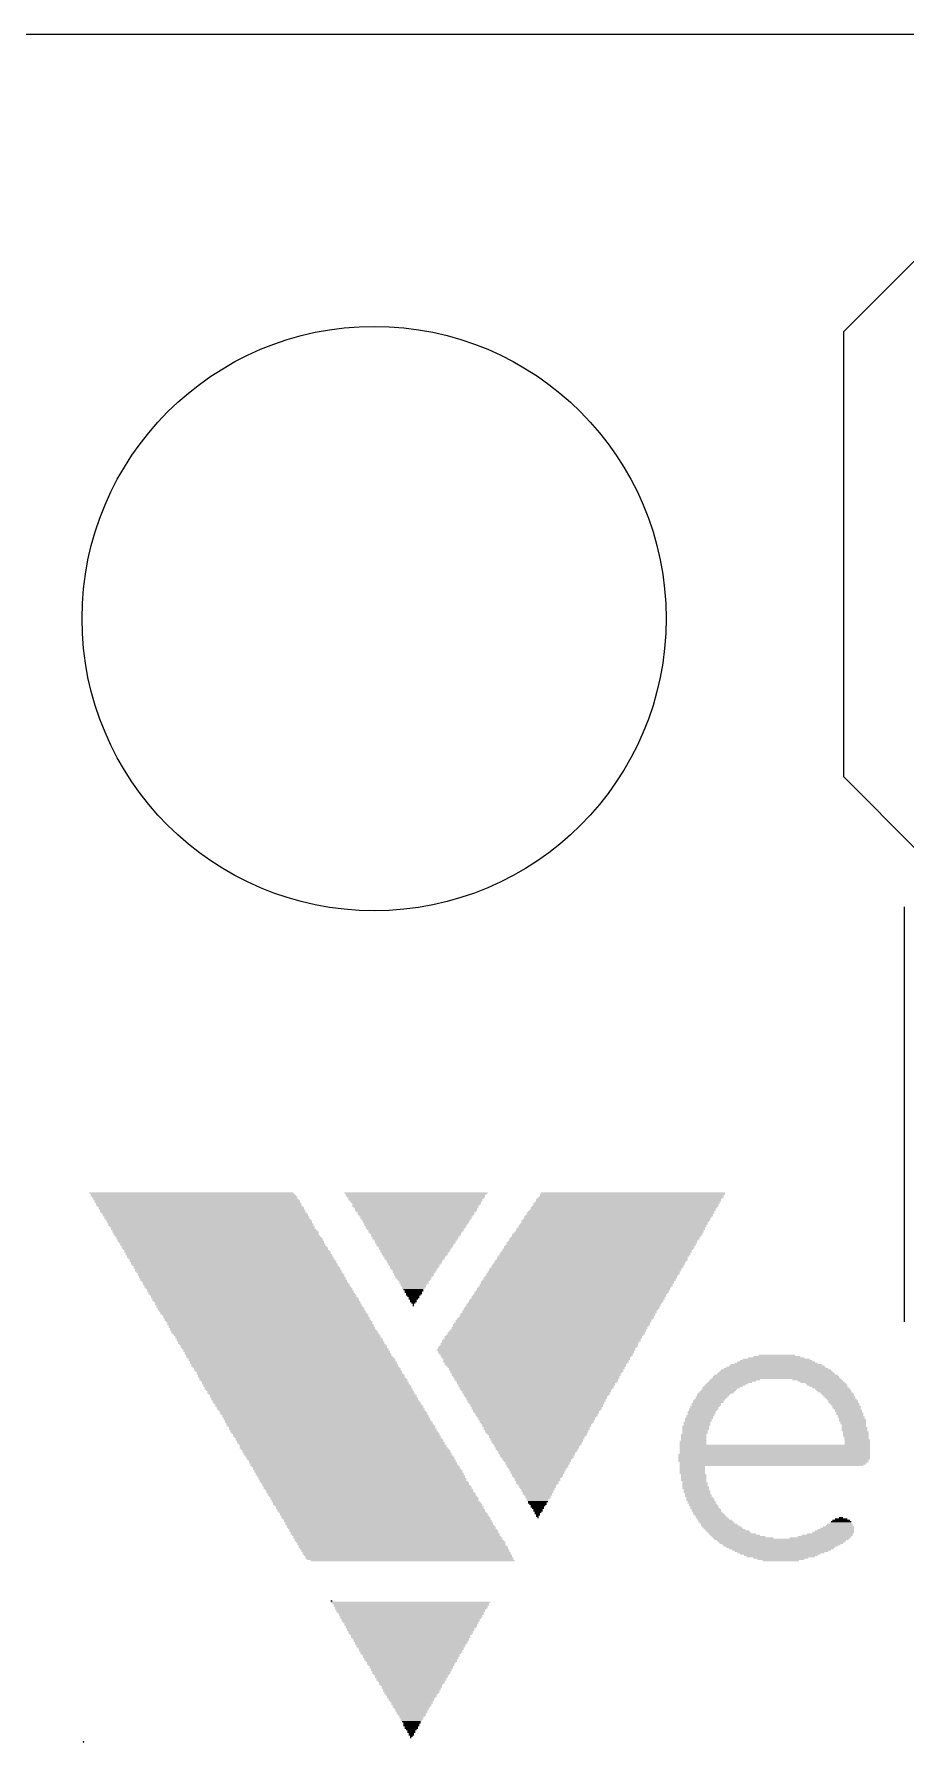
# Model space of a CAD drawing. Extents: x 0 to 58, y 0 to 76.8.
# Drawn here: x 26.09 to 33.55, y 34.29 to 48.9 of the extents above; entities that cross this region are included whole.
import ezdxf

# ---------------------------------------------------------------- set-up
doc = ezdxf.new("R2010")
doc.units = 0
for name, color, linetype in [('20', 30, 'CONTINUOUS'), ('21', 253, 'CONTINUOUS'), ('23', 7, 'CONTINUOUS')]:
    doc.layers.add(name, color=color, linetype=linetype)

# ---------------------------------------------------------------- blocks, each defined once
blk = doc.blocks.new('RECT')
blk.add_solid([(-0.5, -0.5), (0.5, -0.5), (-0.5, 0.5), (0.5, 0.5)])

msp = doc.modelspace()

# ---------------------------------------------------------------- linework, layer by layer
at = {"layer": '20'}
msp.add_line((0, 48.9), (58, 48.9), dxfattribs=at)
msp.add_circle((29, 43.9), 2.5, dxfattribs=at)
at = {"layer": '21'}
for p, q in [((33.655, 46.99), (33.02, 46.355)), ((33.02, 43.815), (33.02, 46.355)), ((33.02, 42.545), (33.02, 43.815)), ((33.655, 41.91), (33.02, 42.545)), ((33.5407, 37.8846), (33.5407, 41.4338))]:
    msp.add_line(p, q, dxfattribs=at)
at = {"layer": '23'}
msp.add_point((26.5113, 34.29), dxfattribs=at)

# ---------------------------------------------------------------- block references
at = {"layer": '21', "yscale": 0.0115}
for p, xscale in [((27.4355, 38.9856), 1.7451), ((27.4469, 38.9742), 1.7451), ((27.4527, 38.9627), 1.7566), ((27.4642, 38.9512), 1.7566), ((27.4699, 38.9397), 1.7451), ((27.4756, 38.9282), 1.7566), ((27.4871, 38.9168), 1.7566), ((27.4871, 38.9053), 1.7566), ((27.4986, 38.8938), 1.7566), ((27.4986, 38.8823), 1.7566), ((27.5101, 38.8708), 1.7566), ((27.5216, 38.8594), 1.7566), ((29.3585, 38.9856), 1.2284), ((29.3585, 38.9742), 1.2055), ((29.3527, 38.9627), 1.194), ((29.3585, 38.9512), 1.1825), ((29.3527, 38.9282), 1.1481), ((29.3585, 38.9397), 1.1596), ((29.3585, 38.9168), 1.1366), ((29.3585, 38.9053), 1.1136), ((29.3642, 38.8938), 1.1022), ((29.3527, 38.8708), 1.0792), ((29.3585, 38.8823), 1.0907), ((29.3585, 38.8594), 1.0677), ((31.138, 38.8594), 1.5958), ((31.1495, 38.8708), 1.5958), ((31.1552, 38.8823), 1.5844), ((31.161, 38.8938), 1.5958), ((31.1667, 38.9053), 1.5844), ((31.1782, 38.9282), 1.5844), ((31.1782, 38.9168), 1.5844), ((31.1897, 38.9397), 1.5844), ((31.2012, 38.9512), 1.5844), ((31.2126, 38.9742), 1.5844), ((31.2069, 38.9627), 1.5729), ((31.2184, 38.9856), 1.5729), ((27.5216, 38.8479), 1.7566), ((27.533, 38.8364), 1.7566), ((27.533, 38.8249), 1.7566), ((27.5445, 38.8134), 1.7566), ((27.556, 38.802), 1.7566), ((27.556, 38.7905), 1.7566), ((27.5675, 38.779), 1.7566), ((27.5675, 38.7675), 1.7566), ((27.579, 38.756), 1.7566), ((27.5904, 38.7446), 1.7566), ((27.5904, 38.7331), 1.7566), ((27.6019, 38.7216), 1.7566), ((29.3585, 38.8479), 1.0448), ((29.3585, 38.8364), 1.0448), ((29.3585, 38.8249), 1.0218), ((29.3585, 38.8134), 0.9988), ((29.3585, 38.802), 0.9988), ((29.3585, 38.7905), 0.9759), ((29.3585, 38.779), 0.9529), ((29.3585, 38.7675), 0.9529), ((29.3585, 38.756), 0.9299), ((29.3585, 38.7446), 0.907), ((29.3585, 38.7331), 0.907), ((29.3585, 38.7216), 0.884), ((31.0519, 38.7216), 1.6073), ((31.0576, 38.7331), 1.5958), ((31.0634, 38.7446), 1.6073), ((31.0749, 38.756), 1.6073), ((31.0806, 38.7675), 1.5958), ((31.0864, 38.779), 1.6073), ((31.0978, 38.7905), 1.6073), ((31.1093, 38.8134), 1.6073), ((31.1036, 38.802), 1.5958), ((31.1151, 38.8249), 1.5958), ((31.1265, 38.8364), 1.5958), ((31.1323, 38.8479), 1.5844), ((27.6019, 38.7101), 1.7566), ((27.6134, 38.6986), 1.7566), ((27.6191, 38.6871), 1.7451), ((27.6249, 38.6757), 1.7566), ((27.6364, 38.6642), 1.7566), ((27.6421, 38.6527), 1.768), ((27.6479, 38.6412), 1.7566), ((27.6479, 38.6297), 1.7566), ((27.6593, 38.6183), 1.7566), ((27.6708, 38.6068), 1.7566), ((27.6766, 38.5953), 1.768), ((27.6823, 38.5838), 1.7566), ((27.688, 38.5723), 1.768), ((29.3527, 38.7101), 0.8725), ((29.3585, 38.6986), 0.8611), ((29.3527, 38.6871), 0.8496), ((29.3527, 38.6757), 0.8266), ((29.3527, 38.6527), 0.8037), ((29.3585, 38.6642), 0.8151), ((29.3527, 38.6412), 0.7807), ((29.3527, 38.6183), 0.7577), ((29.3585, 38.6297), 0.7692), ((29.3527, 38.6068), 0.7348), ((29.3527, 38.5953), 0.7348), ((29.3527, 38.5838), 0.7118), ((29.3527, 38.5723), 0.6888), ((30.9543, 38.5723), 1.6188), ((30.9715, 38.5953), 1.6303), ((30.9658, 38.5838), 1.6188), ((30.9773, 38.6068), 1.6188), ((30.9945, 38.6297), 1.6303), ((30.9888, 38.6183), 1.6188), ((31.0002, 38.6412), 1.6188), ((31.0117, 38.6527), 1.6188), ((31.0232, 38.6757), 1.6188), ((31.0175, 38.6642), 1.6073), ((31.0289, 38.6871), 1.6073), ((31.0404, 38.7101), 1.6073), ((31.0404, 38.6986), 1.6073), ((27.6938, 38.5609), 1.7566), ((27.7053, 38.5494), 1.7566), ((27.7053, 38.5379), 1.7566), ((27.7167, 38.5264), 1.7566), ((27.7225, 38.5149), 1.768), ((27.7282, 38.5035), 1.7566), ((27.7397, 38.492), 1.7566), ((27.7454, 38.4805), 1.768), ((27.7512, 38.469), 1.7566), ((27.7569, 38.4575), 1.768), ((27.7627, 38.446), 1.7566), ((27.7684, 38.4346), 1.768), ((27.7741, 38.4231), 1.7566), ((29.3527, 38.5609), 0.6888), ((29.3527, 38.5494), 0.6659), ((29.347, 38.5379), 0.6544), ((29.3527, 38.5264), 0.6429), ((29.3527, 38.5149), 0.62), ((29.347, 38.5035), 0.6085), ((29.3527, 38.492), 0.597), ((29.347, 38.4805), 0.5855), ((29.347, 38.469), 0.5626), ((29.347, 38.4575), 0.5626), ((29.347, 38.446), 0.5396), ((29.347, 38.4346), 0.5166), ((29.347, 38.4231), 0.5166), ((30.8682, 38.4346), 1.6303), ((30.8682, 38.4231), 1.6303), ((30.8797, 38.446), 1.6303), ((30.8912, 38.469), 1.6303), ((30.8912, 38.4575), 1.6303), ((30.9027, 38.4805), 1.6303), ((30.9141, 38.5035), 1.6303), ((30.9084, 38.492), 1.6188), ((30.9256, 38.5264), 1.6303), ((30.9256, 38.5149), 1.6303), ((30.9371, 38.5379), 1.6303), ((30.9486, 38.5609), 1.6303), ((30.9428, 38.5494), 1.6188), ((27.7856, 38.4116), 1.7566), ((27.7914, 38.4001), 1.768), ((27.7971, 38.3886), 1.7566), ((27.8028, 38.3772), 1.768), ((27.8086, 38.3657), 1.7566), ((27.8201, 38.3542), 1.7566), ((27.8258, 38.3427), 1.768), ((27.8315, 38.3312), 1.7566), ((27.8373, 38.3198), 1.768), ((27.843, 38.3083), 1.7566), ((27.8545, 38.2968), 1.7566), ((27.8602, 38.2853), 1.768), ((27.866, 38.2738), 1.7566), ((29.347, 38.4116), 0.4937), ((29.347, 38.4001), 0.4707), ((29.347, 38.3886), 0.4707), ((29.347, 38.3772), 0.4478), ((29.3413, 38.3657), 0.4363), ((29.347, 38.3542), 0.4248), ((29.3413, 38.3427), 0.4133), ((29.3413, 38.3312), 0.3903), ((29.347, 38.3198), 0.3789), ((29.3413, 38.3083), 0.3674), ((29.3413, 38.2968), 0.3444), ((29.3413, 38.2853), 0.3444), ((29.3413, 38.2738), 0.3215), ((30.7706, 38.2738), 1.6418), ((30.7878, 38.2968), 1.6532), ((30.7821, 38.2853), 1.6418), ((30.7936, 38.3083), 1.6418), ((30.8051, 38.3312), 1.6418), ((30.8051, 38.3198), 1.6418), ((30.8166, 38.3427), 1.6418), ((30.828, 38.3657), 1.6418), ((30.828, 38.3542), 1.6418), ((30.8395, 38.3772), 1.6418), ((30.851, 38.4001), 1.6418), ((30.8453, 38.3886), 1.6303), ((30.8625, 38.4116), 1.6418), ((27.8717, 38.2624), 1.768), ((27.8775, 38.2509), 1.7566), ((27.8832, 38.2394), 1.768), ((27.8889, 38.2279), 1.7566), ((27.9004, 38.2164), 1.7566), ((27.9062, 38.205), 1.768), ((27.9119, 38.1935), 1.7566), ((27.9176, 38.182), 1.768), ((27.9291, 38.1705), 1.768), ((27.9349, 38.159), 1.7566), ((27.9406, 38.1476), 1.768), ((27.9464, 38.1361), 1.7566), ((29.3355, 38.2624), 0.31), ((29.3413, 38.2509), 0.2985), ((29.3413, 38.2394), 0.2755), ((29.3413, 38.2279), 0.2526), ((29.3413, 38.2164), 0.2526), ((29.3355, 38.1935), 0.2181), ((29.3413, 38.205), 0.2296), ((29.3355, 38.1705), 0.1952), ((29.3413, 38.182), 0.2067), ((29.3355, 38.159), 0.1722), ((29.3355, 38.1361), 0.1492), ((29.3413, 38.1476), 0.1607), ((30.6903, 38.1361), 1.6647), ((30.696, 38.1476), 1.6532), ((30.7075, 38.1705), 1.6532), ((30.7075, 38.159), 1.6532), ((30.719, 38.182), 1.6532), ((30.7304, 38.205), 1.6532), ((30.7304, 38.1935), 1.6532), ((30.7419, 38.2279), 1.6532), ((30.7419, 38.2164), 1.6532), ((30.7534, 38.2394), 1.6532), ((30.7591, 38.2509), 1.6418), ((30.7649, 38.2624), 1.6532), ((27.9521, 38.1246), 1.768), ((27.9636, 38.1131), 1.768), ((27.9693, 38.1016), 1.7566), ((27.9751, 38.0901), 1.768), ((27.9865, 38.0787), 1.768), ((27.9865, 38.0672), 1.768), ((27.998, 38.0557), 1.768), ((28.0038, 38.0442), 1.7566), ((28.0095, 38.0327), 1.768), ((28.0152, 38.0213), 1.7566), ((28.021, 38.0098), 1.768), ((28.0325, 37.9983), 1.768), ((28.0325, 37.9868), 1.768), ((29.3355, 38.1131), 0.1263), ((29.3413, 38.1246), 0.1378), ((29.3355, 38.1016), 0.1033), ((29.3355, 38.0787), 0.0804), ((29.3413, 38.0901), 0.0918), ((29.3355, 38.0672), 0.0574), ((29.3355, 38.0557), 0.0574), ((29.3355, 38.0442), 0.0344), ((29.3355, 38.0327), 0.0115), ((29.3355, 38.0213), 0.0115), ((30.5984, 37.9868), 1.6647), ((30.6042, 37.9983), 1.6762), ((30.6099, 38.0098), 1.6647), ((30.6214, 38.0327), 1.6647), ((30.6214, 38.0213), 1.6647), ((30.6329, 38.0442), 1.6647), ((30.6443, 38.0672), 1.6647), ((30.6443, 38.0557), 1.6647), ((30.6558, 38.0787), 1.6647), ((30.6673, 38.1016), 1.6647), ((30.6616, 38.0901), 1.6532), ((30.673, 38.1131), 1.6532), ((30.6845, 38.1246), 1.6532), ((28.0439, 37.9753), 1.768), ((28.0497, 37.9639), 1.7566), ((28.0554, 37.9524), 1.768), ((28.0669, 37.9409), 1.768), ((28.0726, 37.9294), 1.7566), ((28.0784, 37.9179), 1.768), ((28.0841, 37.9065), 1.7566), ((28.0899, 37.895), 1.768), ((28.1013, 37.8835), 1.768), ((28.1071, 37.872), 1.7566), ((28.1128, 37.8605), 1.768), ((28.1186, 37.849), 1.7566), ((28.1243, 37.8376), 1.768), ((30.5008, 37.8376), 1.6762), ((30.518, 37.8605), 1.6877), ((30.5123, 37.849), 1.6762), ((30.5238, 37.872), 1.6762), ((30.5353, 37.895), 1.6762), ((30.5353, 37.8835), 1.6762), ((30.5468, 37.9065), 1.6762), ((30.5582, 37.9179), 1.6762), ((30.5697, 37.9409), 1.6762), ((30.564, 37.9294), 1.6647), ((30.5755, 37.9524), 1.6647), ((30.5869, 37.9753), 1.6647), ((30.5869, 37.9639), 1.6647), ((28.13, 37.8261), 1.7566), ((28.1358, 37.8146), 1.768), ((28.1473, 37.8031), 1.768), ((28.1473, 37.7916), 1.768), ((28.1587, 37.7802), 1.768), ((28.1702, 37.7687), 1.768), ((28.176, 37.7572), 1.7566), ((28.1817, 37.7457), 1.768), ((28.1932, 37.7342), 1.768), ((28.1932, 37.7228), 1.768), ((28.2047, 37.7113), 1.768), ((28.2047, 37.6998), 1.768), ((28.2162, 37.6883), 1.768), ((30.4147, 37.6998), 1.6877), ((30.4147, 37.6883), 1.6877), ((30.4319, 37.7228), 1.6992), ((30.4262, 37.7113), 1.6877), ((30.4377, 37.7342), 1.6877), ((30.4492, 37.7572), 1.6877), ((30.4492, 37.7457), 1.6877), ((30.4606, 37.7687), 1.6877), ((30.4721, 37.7916), 1.6877), ((30.4721, 37.7802), 1.6877), ((30.4836, 37.8031), 1.6877), ((30.4893, 37.8146), 1.6762), ((30.5008, 37.8261), 1.6762), ((28.2276, 37.6768), 1.768), ((28.2276, 37.6654), 1.768), ((28.2391, 37.6539), 1.768), ((28.2449, 37.6424), 1.7566), ((28.2506, 37.6309), 1.768), ((28.2563, 37.6194), 1.7566), ((28.2621, 37.608), 1.768), ((28.2678, 37.5965), 1.7566), ((28.2736, 37.585), 1.768), ((28.285, 37.5735), 1.768), ((28.2965, 37.562), 1.768), ((28.2965, 37.5505), 1.768), ((30.386, 37.6424), 1.6992), ((30.3975, 37.6654), 1.6992), ((30.386, 37.6309), 1.6762), ((30.386, 37.6194), 1.6762), ((30.3918, 37.6539), 1.6877), ((30.409, 37.6768), 1.6992), ((30.386, 37.608), 1.6532), ((30.3918, 37.5965), 1.6418), ((30.386, 37.585), 1.6303), ((30.386, 37.5735), 1.6073), ((30.386, 37.5505), 1.5844), ((30.3918, 37.562), 1.5958), ((32.4411, 37.5505), 0.62), ((32.4411, 37.562), 0.574), ((32.4411, 37.5735), 0.4822), ((32.4468, 37.585), 0.4018), ((32.4468, 37.5965), 0.31), ((28.308, 37.5391), 1.768), ((28.308, 37.5276), 1.768), ((28.3195, 37.5161), 1.768), ((28.3195, 37.5046), 1.768), ((28.331, 37.4931), 1.768), ((28.3424, 37.4817), 1.768), ((28.3424, 37.4702), 1.768), ((28.3539, 37.4587), 1.768), ((28.3597, 37.4472), 1.7566), ((28.3654, 37.4357), 1.768), ((28.3769, 37.4243), 1.768), ((28.3769, 37.4128), 1.768), ((28.3884, 37.4013), 1.768), ((30.386, 37.5391), 1.5844), ((30.386, 37.5276), 1.5614), ((30.3803, 37.5161), 1.5499), ((30.386, 37.5046), 1.5384), ((30.386, 37.4931), 1.5155), ((30.386, 37.4702), 1.4925), ((30.3918, 37.4817), 1.504), ((30.386, 37.4472), 1.4695), ((30.3918, 37.4587), 1.481), ((30.386, 37.4357), 1.4466), ((30.386, 37.4243), 1.4466), ((30.386, 37.4128), 1.4236), ((30.3918, 37.4013), 1.4121), ((32.4411, 37.4013), 1.1022), ((32.4411, 37.4128), 1.0792), ((32.4411, 37.4243), 1.0562), ((32.4411, 37.4357), 1.0103), ((32.4411, 37.4472), 0.9873), ((32.4411, 37.4587), 0.9644), ((32.4411, 37.4702), 0.9414), ((32.4411, 37.4817), 0.8955), ((32.4411, 37.4931), 0.8496), ((32.4468, 37.5046), 0.8151), ((32.4411, 37.5161), 0.7807), ((32.4411, 37.5276), 0.7118), ((32.4411, 37.5391), 0.6659), ((28.3941, 37.3898), 1.7795), ((28.3998, 37.3783), 1.768), ((28.4113, 37.3669), 1.768), ((28.4113, 37.3554), 1.768), ((28.4228, 37.3439), 1.768), ((28.4285, 37.3324), 1.7795), ((28.4343, 37.3209), 1.768), ((28.44, 37.3095), 1.7795), ((28.4458, 37.298), 1.768), ((28.4572, 37.2865), 1.768), ((28.4572, 37.275), 1.768), ((28.4687, 37.2635), 1.768), ((28.4802, 37.252), 1.768), ((30.386, 37.3898), 1.4007), ((30.3918, 37.3783), 1.3892), ((30.386, 37.3554), 1.3547), ((30.3918, 37.3669), 1.3662), ((30.386, 37.3324), 1.3318), ((30.3918, 37.3439), 1.3433), ((30.3918, 37.3209), 1.3203), ((30.386, 37.3095), 1.3088), ((30.386, 37.298), 1.2859), ((30.386, 37.275), 1.2629), ((30.3918, 37.2865), 1.2744), ((30.386, 37.252), 1.2399), ((30.3918, 37.2635), 1.2514), ((31.9072, 37.2635), 0.287), ((31.9015, 37.252), 0.2755), ((31.9244, 37.275), 0.2985), ((31.9359, 37.2865), 0.2985), ((31.9474, 37.298), 0.2985), ((31.9704, 37.3209), 0.3215), ((31.9589, 37.3095), 0.2985), ((31.9876, 37.3324), 0.3329), ((32.0048, 37.3439), 0.3444), ((32.022, 37.3554), 0.3559), ((32.045, 37.3669), 0.3789), ((32.068, 37.3783), 0.4018), ((32.0909, 37.3898), 0.4248), ((32.7912, 37.3898), 0.4248), ((32.8199, 37.3783), 0.3903), ((32.8372, 37.3669), 0.3789), ((32.8659, 37.3554), 0.3444), ((32.8774, 37.3439), 0.3444), ((32.8888, 37.3324), 0.3215), ((32.9061, 37.3209), 0.31), ((32.9233, 37.3095), 0.2985), ((32.9348, 37.298), 0.2985), ((32.9405, 37.2865), 0.287), ((32.9577, 37.275), 0.2755), ((32.9692, 37.2635), 0.2755), ((32.9749, 37.252), 0.2641), ((28.4802, 37.2406), 1.768), ((28.4917, 37.2291), 1.768), ((28.4917, 37.2176), 1.768), ((28.5032, 37.2061), 1.768), ((28.5089, 37.1946), 1.7795), ((28.5146, 37.1832), 1.768), ((28.5261, 37.1717), 1.768), ((28.5319, 37.1602), 1.7795), ((28.5376, 37.1487), 1.768), ((28.5434, 37.1372), 1.7795), ((28.5491, 37.1258), 1.768), ((28.5606, 37.1143), 1.768), ((30.386, 37.2406), 1.217), ((30.3918, 37.2291), 1.2055), ((30.386, 37.2176), 1.194), ((30.386, 37.1946), 1.171), ((30.3918, 37.2061), 1.1825), ((30.3918, 37.1832), 1.1596), ((30.3918, 37.1717), 1.1366), ((30.3918, 37.1602), 1.1366), ((30.3918, 37.1487), 1.1136), ((30.3918, 37.1372), 1.1136), ((30.386, 37.1143), 1.0792), ((30.3918, 37.1258), 1.0907), ((31.8039, 37.1143), 0.2411), ((31.8211, 37.1372), 0.2526), ((31.8154, 37.1258), 0.2411), ((31.8326, 37.1602), 0.2526), ((31.8269, 37.1487), 0.2411), ((31.8441, 37.1832), 0.2526), ((31.8441, 37.1717), 0.2526), ((31.8613, 37.2061), 0.2641), ((31.8613, 37.1946), 0.2641), ((31.8728, 37.2176), 0.2641), ((31.89, 37.2406), 0.2755), ((31.8843, 37.2291), 0.2641), ((32.9864, 37.2406), 0.2641), ((32.9922, 37.2291), 0.2526), ((33.0036, 37.2176), 0.2526), ((33.0151, 37.2061), 0.2526), ((33.0151, 37.1946), 0.2526), ((33.0266, 37.1832), 0.2526), ((33.0323, 37.1717), 0.2411), ((33.0438, 37.1602), 0.2411), ((33.0438, 37.1487), 0.2411), ((33.0496, 37.1372), 0.2296), ((33.061, 37.1258), 0.2296), ((33.061, 37.1143), 0.2296), ((28.5663, 37.1028), 1.7795), ((28.5721, 37.0913), 1.768), ((28.5835, 37.0798), 1.768), ((28.5835, 37.0684), 1.768), ((28.595, 37.0569), 1.768), ((28.595, 37.0454), 1.768), ((28.6065, 37.0339), 1.768), ((28.6122, 37.0224), 1.7795), ((28.618, 37.011), 1.768), ((28.6237, 36.9995), 1.7795), ((28.6352, 36.988), 1.7795), ((28.6409, 36.9765), 1.768), ((28.6467, 36.965), 1.7795), ((30.3918, 37.1028), 1.0677), ((30.3918, 37.0913), 1.0448), ((30.3918, 37.0798), 1.0448), ((30.3918, 37.0684), 1.0218), ((30.3918, 37.0569), 0.9988), ((30.3918, 37.0454), 0.9988), ((30.3918, 37.0339), 0.9759), ((30.3918, 37.0224), 0.9759), ((30.3918, 37.011), 0.9529), ((30.3918, 36.9995), 0.9299), ((30.3918, 36.988), 0.9299), ((30.3918, 36.9765), 0.907), ((30.3918, 36.965), 0.907), ((31.7522, 36.988), 0.2296), ((31.7522, 36.9765), 0.2296), ((31.7522, 36.965), 0.2296), ((31.7637, 37.0224), 0.2296), ((31.7637, 37.011), 0.2296), ((31.7637, 36.9995), 0.2296), ((31.7809, 37.0569), 0.2411), ((31.7752, 37.0454), 0.2296), ((31.7752, 37.0339), 0.2296), ((31.7924, 37.0798), 0.2411), ((31.7867, 37.0684), 0.2296), ((31.8039, 37.1028), 0.2411), ((31.7982, 37.0913), 0.2296), ((33.0725, 37.1028), 0.2296), ((33.0725, 37.0913), 0.2296), ((33.0783, 37.0798), 0.2181), ((33.084, 37.0684), 0.2296), ((33.0897, 37.0569), 0.2181), ((33.0955, 37.0454), 0.2296), ((33.0955, 37.0339), 0.2296), ((33.1012, 37.0224), 0.2181), ((33.1012, 37.011), 0.2181), ((33.1127, 36.9765), 0.2181), ((33.1127, 36.965), 0.2181), ((33.107, 36.9995), 0.2067), ((33.107, 36.988), 0.2067), ((28.6524, 36.9535), 1.768), ((28.6582, 36.9421), 1.7795), ((28.6696, 36.9306), 1.7795), ((28.6754, 36.9191), 1.768), ((28.6811, 36.9076), 1.7795), ((28.6869, 36.8961), 1.768), ((28.6983, 36.8847), 1.768), ((28.7041, 36.8732), 1.7795), ((28.7098, 36.8617), 1.768), ((28.7156, 36.8502), 1.7795), ((28.7213, 36.8387), 1.768), ((28.7328, 36.8273), 1.768), ((28.7328, 36.8158), 1.768), ((30.3918, 36.9535), 0.884), ((30.3918, 36.9421), 0.884), ((30.3918, 36.9306), 0.8611), ((30.3975, 36.9191), 0.8496), ((30.3975, 36.9076), 0.8266), ((30.3918, 36.8961), 0.8151), ((30.3975, 36.8847), 0.8037), ((30.3918, 36.8732), 0.7922), ((30.3975, 36.8617), 0.7807), ((30.3918, 36.8502), 0.7692), ((30.3975, 36.8387), 0.7577), ((30.3975, 36.8273), 0.7348), ((30.3918, 36.8158), 0.7233), ((31.7293, 36.8617), 0.2296), ((31.7293, 36.8502), 0.2296), ((31.7293, 36.8387), 0.2296), ((32.4296, 36.8273), 1.6303), ((32.4296, 36.8158), 1.6303), ((31.735, 36.9191), 0.2181), ((31.735, 36.9076), 0.2181), ((31.735, 36.8961), 0.2181), ((31.735, 36.8847), 0.2181), ((31.735, 36.8732), 0.2181), ((31.7465, 36.9535), 0.2181), ((31.7465, 36.9421), 0.2181), ((31.7465, 36.9306), 0.2181), ((33.1127, 36.9535), 0.2181), ((33.1242, 36.9421), 0.2181), ((33.1242, 36.9306), 0.2181), ((33.1242, 36.9191), 0.2181), ((33.1242, 36.9076), 0.2181), ((33.1299, 36.8961), 0.2067), ((33.1299, 36.8847), 0.2067), ((33.1357, 36.8732), 0.2181), ((33.1357, 36.8617), 0.2181), ((33.1357, 36.8502), 0.2181), ((33.1357, 36.8387), 0.2181), ((28.7385, 36.8043), 1.7795), ((28.75, 36.7928), 1.7795), ((28.7615, 36.7813), 1.7795), ((28.7615, 36.7699), 1.7795), ((28.773, 36.7584), 1.7795), ((28.773, 36.7469), 1.7795), ((28.7844, 36.7354), 1.7795), ((28.7959, 36.7239), 1.7795), ((28.7959, 36.7125), 1.7795), ((28.8074, 36.701), 1.7795), ((28.8189, 36.678), 1.7795), ((28.8132, 36.6895), 1.768), ((28.8246, 36.6665), 1.768), ((30.3975, 36.8043), 0.7118), ((30.3918, 36.7928), 0.7003), ((30.3975, 36.7813), 0.6888), ((30.3975, 36.7699), 0.6659), ((30.3918, 36.7584), 0.6544), ((30.3975, 36.7469), 0.6429), ((30.3918, 36.7354), 0.6314), ((30.3975, 36.7239), 0.62), ((30.3975, 36.7125), 0.597), ((30.3918, 36.701), 0.5855), ((30.3975, 36.6895), 0.574), ((30.3975, 36.678), 0.5511), ((30.3975, 36.6665), 0.5511), ((32.4239, 36.7469), 1.6418), ((32.4239, 36.7354), 1.6418), ((32.4239, 36.7239), 1.6418), ((32.4239, 36.7125), 1.6418), ((32.4181, 36.701), 1.6303), ((32.4181, 36.6895), 1.6303), ((32.4296, 36.8043), 1.6303), ((32.4296, 36.7928), 1.6303), ((32.4296, 36.7813), 1.6303), ((32.4296, 36.7699), 1.6303), ((32.4296, 36.7584), 1.6303), ((32.4181, 36.678), 1.6073), ((32.4124, 36.6665), 1.5958), ((28.8304, 36.655), 1.7795), ((28.8419, 36.6436), 1.7795), ((28.8476, 36.6321), 1.768), ((28.8533, 36.6206), 1.7795), ((28.8648, 36.6091), 1.7795), ((28.8648, 36.5976), 1.7795), ((28.8763, 36.5862), 1.7795), ((28.8763, 36.5747), 1.7795), ((28.8878, 36.5632), 1.7795), ((28.8935, 36.5517), 1.768), ((28.8993, 36.5402), 1.7795), ((28.905, 36.5288), 1.768), ((30.3975, 36.655), 0.5281), ((30.3975, 36.6436), 0.5281), ((30.3975, 36.6321), 0.5052), ((30.3975, 36.6206), 0.4822), ((30.3975, 36.6091), 0.4822), ((30.3975, 36.5976), 0.4592), ((30.3975, 36.5862), 0.4592), ((30.3975, 36.5747), 0.4363), ((30.3975, 36.5632), 0.4363), ((30.3975, 36.5517), 0.4133), ((30.3975, 36.5402), 0.3903), ((30.3975, 36.5288), 0.3903), ((32.4009, 36.655), 1.5729), ((31.7235, 36.6436), 0.2181), ((31.7235, 36.6321), 0.2181), ((31.7235, 36.6206), 0.2181), ((31.7235, 36.6091), 0.2181), ((31.7235, 36.5976), 0.2181), ((31.7235, 36.5862), 0.2181), ((31.735, 36.5747), 0.2181), ((31.735, 36.5632), 0.2181), ((31.735, 36.5517), 0.2181), ((31.735, 36.5402), 0.2181), ((31.735, 36.5288), 0.2181), ((28.9107, 36.5173), 1.7795), ((28.9222, 36.5058), 1.7795), ((28.928, 36.4943), 1.768), ((28.9337, 36.4828), 1.7795), ((28.9452, 36.4714), 1.7795), ((28.9452, 36.4599), 1.7795), ((28.9567, 36.4484), 1.7795), ((28.9624, 36.4369), 1.768), ((28.9681, 36.4254), 1.7795), ((28.9796, 36.4139), 1.7795), ((28.9796, 36.4025), 1.7795), ((28.9911, 36.391), 1.7795), ((29.0026, 36.3795), 1.7795), ((30.3975, 36.5173), 0.3674), ((30.3975, 36.5058), 0.3674), ((30.3975, 36.4943), 0.3444), ((30.3975, 36.4828), 0.3215), ((30.3975, 36.4714), 0.3215), ((30.3975, 36.4599), 0.2985), ((30.4032, 36.4484), 0.287), ((30.3975, 36.4369), 0.2755), ((30.4032, 36.4254), 0.2641), ((30.3975, 36.4139), 0.2526), ((30.4032, 36.4025), 0.2411), ((30.4032, 36.391), 0.2181), ((30.4032, 36.3795), 0.2181), ((31.7522, 36.4714), 0.2296), ((31.7522, 36.4599), 0.2296), ((31.7408, 36.5173), 0.2067), ((31.7465, 36.5058), 0.2181), ((31.7465, 36.4943), 0.2181), ((31.7465, 36.4828), 0.2181), ((31.758, 36.4484), 0.2181), ((31.7637, 36.4369), 0.2296), ((31.7637, 36.4254), 0.2296), ((31.7752, 36.4025), 0.2296), ((31.7752, 36.391), 0.2296), ((31.7695, 36.4139), 0.2181), ((31.7867, 36.3795), 0.2296), ((29.0026, 36.368), 1.7795), ((29.0083, 36.3565), 1.768), ((29.0141, 36.3451), 1.7795), ((29.0255, 36.3336), 1.7795), ((29.0313, 36.3221), 1.791), ((29.037, 36.3106), 1.7795), ((29.0485, 36.2991), 1.7795), ((29.0485, 36.2877), 1.7795), ((29.06, 36.2762), 1.7795), ((29.06, 36.2647), 1.7795), ((29.0715, 36.2532), 1.7795), ((29.083, 36.2417), 1.7795), ((29.083, 36.2303), 1.7795), ((30.4032, 36.368), 0.1952), ((30.3975, 36.3565), 0.1837), ((30.4032, 36.3451), 0.1722), ((30.3975, 36.3336), 0.1607), ((30.4032, 36.3221), 0.1492), ((30.4032, 36.3106), 0.1263), ((30.3975, 36.2991), 0.1148), ((30.4032, 36.2877), 0.1033), ((30.4032, 36.2762), 0.0804), ((30.4032, 36.2647), 0.0804), ((30.4032, 36.2532), 0.0574), ((30.3975, 36.2417), 0.0459), ((30.4032, 36.2303), 0.0344), ((31.7924, 36.368), 0.2411), ((31.7924, 36.3565), 0.2411), ((31.8039, 36.3451), 0.2411), ((31.8039, 36.3336), 0.2411), ((31.8154, 36.3221), 0.2411), ((31.8211, 36.3106), 0.2526), ((31.8269, 36.2991), 0.2411), ((31.8326, 36.2877), 0.2526), ((31.8441, 36.2762), 0.2526), ((31.8441, 36.2647), 0.2526), ((31.8556, 36.2532), 0.2526), ((31.8613, 36.2417), 0.2641), ((31.8728, 36.2303), 0.2641), ((29.0944, 36.2188), 1.7795), ((29.1002, 36.2073), 1.791), ((29.1059, 36.1958), 1.7795), ((29.1174, 36.1843), 1.7795), ((29.1174, 36.1729), 1.7795), ((29.1289, 36.1614), 1.7795), ((29.1289, 36.1499), 1.7795), ((29.1461, 36.1269), 1.791), ((29.1404, 36.1384), 1.7795), ((29.1518, 36.1154), 1.7795), ((29.1633, 36.104), 1.7795), ((29.1691, 36.0925), 1.791), ((29.1748, 36.081), 1.7795), ((30.3975, 36.2188), 0.023), ((30.4032, 36.2073), 0.0115), ((31.8843, 36.2188), 0.2641), ((31.89, 36.2073), 0.2755), ((31.9015, 36.1958), 0.2755), ((31.9187, 36.1843), 0.287), ((31.9244, 36.1729), 0.2985), ((31.9359, 36.1614), 0.2985), ((31.9589, 36.1384), 0.3215), ((31.9532, 36.1499), 0.31), ((31.9761, 36.1269), 0.3329), ((31.9876, 36.1154), 0.3329), ((32.0048, 36.104), 0.3444), ((32.0278, 36.0925), 0.3674), ((32.0393, 36.081), 0.3674), ((32.929, 36.081), 0.3559), ((32.9405, 36.0925), 0.3329), ((32.952, 36.104), 0.31), ((32.9635, 36.1154), 0.287), ((32.9749, 36.1269), 0.2641), ((32.9807, 36.1384), 0.2296), ((32.9864, 36.1499), 0.2181), ((32.9922, 36.1614), 0.1837), ((32.9979, 36.1729), 0.1722), ((32.9979, 36.1843), 0.1492), ((32.9979, 36.1958), 0.1033), ((32.9979, 36.2073), 0.0344), ((29.1805, 36.0695), 1.791), ((29.1863, 36.058), 1.7795), ((29.2035, 36.0351), 1.791), ((29.1978, 36.0466), 1.7795), ((29.2092, 36.0236), 1.7795), ((29.215, 36.0121), 1.791), ((29.2265, 36.0006), 1.791), ((29.2322, 35.9892), 1.7795), ((29.2322, 35.9777), 1.7795), ((29.2494, 35.9547), 1.791), ((29.2437, 35.9662), 1.7795), ((29.2552, 35.9432), 1.7795), ((32.068, 36.0695), 0.4018), ((32.0909, 36.058), 0.4248), ((32.1196, 36.0466), 0.4592), ((32.1598, 36.0351), 0.5166), ((32.487, 36.0236), 1.1481), ((32.487, 36.0121), 1.1022), ((32.487, 36.0006), 1.0792), ((32.487, 35.9892), 1.0562), ((32.487, 35.9777), 1.0103), ((32.4813, 35.9662), 0.9759), ((32.4813, 35.9547), 0.9299), ((32.487, 35.9432), 0.8955), ((32.8142, 36.0351), 0.5166), ((32.8544, 36.0466), 0.4592), ((32.8774, 36.058), 0.4363), ((32.9003, 36.0695), 0.3903), ((29.2666, 35.9318), 1.7795), ((29.2666, 35.9203), 1.7795), ((29.2781, 35.9088), 1.7795), ((29.2781, 35.8973), 1.7795), ((29.2896, 35.8858), 1.7795), ((29.2953, 35.8743), 1.768), ((29.3011, 35.8629), 1.7795), ((29.3068, 35.8514), 1.768), ((29.3298, 35.8399), 1.7451), ((32.487, 35.9318), 0.8496), ((32.487, 35.9203), 0.8037), ((32.4813, 35.9088), 0.7463), ((32.4755, 35.8973), 0.6888), ((32.4813, 35.8858), 0.6314), ((32.4813, 35.8743), 0.5855), ((32.4813, 35.8629), 0.4707), ((32.4813, 35.8514), 0.4018), ((32.4813, 35.8399), 0.31), ((28.6352, 35.4955), 0.0115), ((29.3126, 35.484), 1.3662), ((29.3126, 35.4725), 1.3433), ((29.3183, 35.461), 1.3318), ((29.3126, 35.4496), 1.3203), ((29.3183, 35.4381), 1.3088), ((29.3126, 35.4266), 1.2973), ((29.3126, 35.4151), 1.2744), ((29.3126, 35.4036), 1.2744), ((29.3126, 35.3922), 1.2514), ((29.3183, 35.3807), 1.2399), ((29.3126, 35.3692), 1.2284), ((29.3183, 35.3577), 1.217), ((29.3126, 35.3462), 1.2055), ((29.3126, 35.3348), 1.1825), ((29.3126, 35.3233), 1.1825), ((29.3126, 35.3118), 1.1596), ((29.3183, 35.3003), 1.1481), ((29.3126, 35.2888), 1.1366), ((29.3183, 35.2773), 1.1251), ((29.3126, 35.2659), 1.1136), ((29.3126, 35.2544), 1.0907), ((29.3126, 35.2429), 1.0907), ((29.3126, 35.2314), 1.0677), ((29.3126, 35.2199), 1.0677), ((29.3126, 35.2085), 1.0448), ((29.3126, 35.197), 1.0218), ((29.3126, 35.1855), 1.0218), ((29.3126, 35.174), 0.9988), ((29.3183, 35.1625), 0.9874), ((29.3126, 35.1511), 0.9759), ((29.3183, 35.1396), 0.9644), ((29.3126, 35.1281), 0.9529), ((29.3126, 35.1166), 0.9299), ((29.3126, 35.1051), 0.9299), ((29.3126, 35.0937), 0.907), ((29.3183, 35.0822), 0.8955), ((29.3126, 35.0707), 0.884), ((29.3183, 35.0592), 0.8725), ((29.3126, 35.0477), 0.8611), ((29.3126, 35.0363), 0.8381), ((29.3183, 35.0248), 0.8266), ((29.3126, 35.0133), 0.8151), ((29.3183, 35.0018), 0.8037), ((29.3126, 34.9903), 0.7922), ((29.3183, 34.9788), 0.7807), ((29.3183, 34.9674), 0.7577), ((29.3126, 34.9559), 0.7463), ((29.3183, 34.9444), 0.7348), ((29.3183, 34.9329), 0.7118), ((29.3183, 34.9214), 0.7118), ((29.3183, 34.91), 0.6888), ((29.3183, 34.8985), 0.6888), ((29.3183, 34.887), 0.6659), ((29.3183, 34.8755), 0.6659), ((29.3183, 34.864), 0.6429), ((29.3183, 34.8526), 0.62), ((29.3183, 34.8411), 0.62), ((29.3183, 34.8296), 0.597), ((29.3183, 34.8181), 0.597), ((29.3183, 34.8066), 0.574), ((29.324, 34.7952), 0.5626), ((29.3183, 34.7837), 0.5511), ((29.3183, 34.7722), 0.5281), ((29.324, 34.7607), 0.5166), ((29.3183, 34.7492), 0.5052), ((29.324, 34.7377), 0.4937), ((29.3183, 34.7263), 0.4822), ((29.324, 34.7148), 0.4707), ((29.3183, 34.7033), 0.4592), ((29.3183, 34.6918), 0.4363), ((29.324, 34.6803), 0.4248), ((29.3183, 34.6689), 0.4133), ((29.3183, 34.6574), 0.3903), ((29.3183, 34.6459), 0.3903), ((29.3183, 34.6344), 0.3674), ((29.324, 34.6229), 0.3559), ((29.3183, 34.6115), 0.3444), ((29.324, 34.6), 0.3329), ((29.3183, 34.5885), 0.3215), ((29.3183, 34.577), 0.2985), ((29.324, 34.5655), 0.287), ((29.3183, 34.5541), 0.2755), ((29.324, 34.5426), 0.2641), ((29.3183, 34.5311), 0.2526), ((29.324, 34.5196), 0.2411), ((29.324, 34.5081), 0.2181), ((29.3183, 34.4967), 0.2067), ((29.324, 34.4852), 0.1952), ((29.3183, 34.4737), 0.1837), ((29.3183, 34.4622), 0.1607), ((29.324, 34.4507), 0.1492), ((29.3183, 34.4393), 0.1378), ((29.3183, 34.4278), 0.1378), ((29.3183, 34.4163), 0.1148), ((29.3183, 34.4048), 0.1148), ((29.3183, 34.3933), 0.0918), ((29.3183, 34.3818), 0.0689), ((29.3183, 34.3704), 0.0689), ((29.3183, 34.3589), 0.0459), ((29.3183, 34.3474), 0.0459), ((29.3183, 34.3359), 0.023), ((29.3126, 34.3244), 0.0115)]:
    msp.add_blockref('RECT', p, dxfattribs=dict(at, xscale=xscale))

doc.saveas('drawing.dxf')
